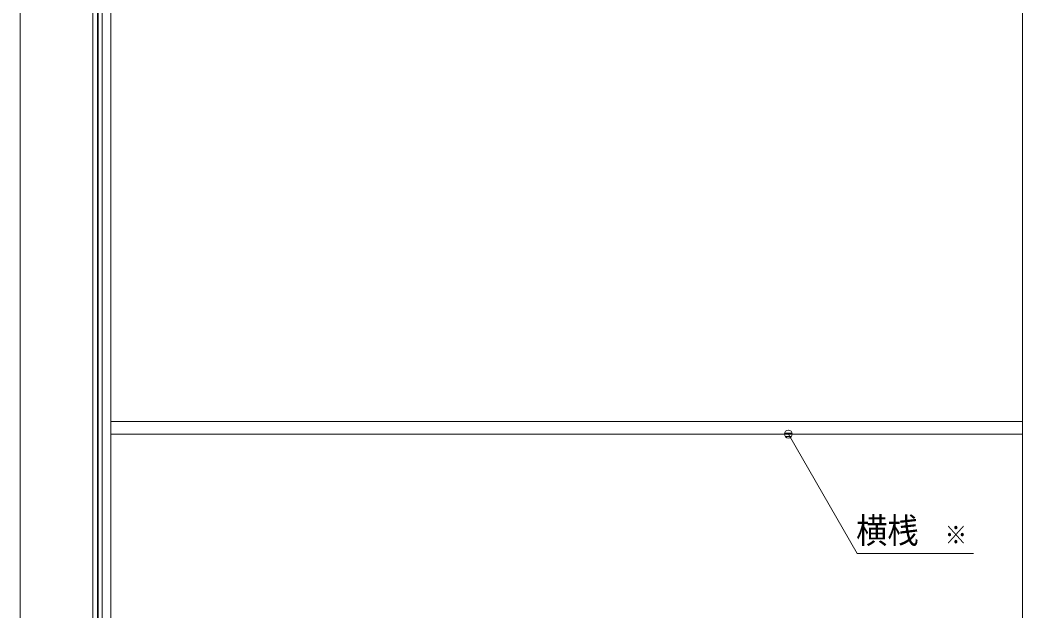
# Model space of a CAD drawing. Units: millimetres, scale not verified. Extents: x -6062 to 6062, y -3045 to 3045.
# Drawn here: x -5788 to -4496, y -653 to 105 of the extents above; entities that cross this region are included whole.
import ezdxf
from ezdxf.enums import TextEntityAlignment as Align

# ---------------------------------------------------------------- set-up
doc = ezdxf.new("R2010")
doc.units = ezdxf.units.MM
doc.header["$LTSCALE"] = 20
for name, color, linetype, lineweight in [('0-3_2寸法-3', 7, 'Continuous', 9), ('0-4_3一般', 7, 'Continuous', 9), ('0-5_1図面枠', 7, 'Continuous', 9)]:
    doc.layers.add(name, color=color, linetype=linetype, lineweight=lineweight)
doc.styles.add('ＭＳ ゴシック', font='')
doc.styles.get('ＭＳ ゴシック').set_extended_font_data('MS Gothic')

# ---------------------------------------------------------------- blocks, each defined once
blk = doc.blocks.new('グループ-14')
at = {"layer": '0-5_1図面枠'}
blk.add_lwpolyline([(-80000, 55400), (80000, 55400), (80000, -55400), (-80000, -55400)], close=True, dxfattribs=at)
blk = doc.blocks.new('図面枠')
at = {"layer": '0-5_1図面枠'}
blk.add_blockref('グループ-14', (0, 0), dxfattribs=at)
blk = doc.blocks.new('グループ-18')
at = {"layer": '0-4_3一般'}
for p, q in [((-78000, 7100), (-78000, -38740)), ((-77680, 7050), (-77680, -38740)), ((-54320, -38740), (-54320, 7050)), ((-54320, 7050), (-54320, -38740)), ((-77680, -8200), (-54320, -8200)), ((-77680, -8520), (-54320, -8520))]:
    blk.add_line(p, q, dxfattribs=at)
blk = doc.blocks.new('グループ-19')
at = {"layer": '0-4_3一般'}
blk.add_line((-78000, 8000), (-78000, -39000), dxfattribs=at)
blk = doc.blocks.new('グループ-20')
at = {"layer": '0-4_3一般'}
for name in ['グループ-19', 'グループ-18']:
    blk.add_blockref(name, (0, 0), dxfattribs=at)
blk = doc.blocks.new('グループ-21')
at = {"layer": '0-4_3一般'}
blk.add_line((-78020, -39000), (-78020, 8000), dxfattribs=at)
blk.add_lwpolyline([(-78140, 8000), (-77900, 8000), (-77900, -39000), (-78140, -39000)], close=True, dxfattribs=at)

msp = doc.modelspace()

# ---------------------------------------------------------------- linework, layer by layer
at = {"layer": '0-3_2寸法-3'}
for p, q in [((-4798.61, -425.01), (-4808.39, -425.01)), ((-4803.33, -421.01), (-4803.67, -421.01)), ((-4803.33, -421.01), (-4803.67, -421.01)), ((-4799.5, -429.01), (-4807.5, -429.01))]:
    msp.add_line(p, q, dxfattribs=at)
msp.add_lwpolyline([(-4566.16, -578.84), (-4715.26, -578.84), (-4803.5, -426)], dxfattribs=at)
msp.add_circle((-4803.5, -426), 5.01, dxfattribs=at)
msp.add_circle((-4803.5, -426), 5.01, dxfattribs=at)

# ---------------------------------------------------------------- block references
at = {"layer": '0-4_3一般', "xscale": 0.05, "yscale": 0.05}
for name in ['グループ-20', 'グループ-21']:
    msp.add_blockref(name, (-1787.5, 0), dxfattribs=at)
at = {"layer": '0-5_1図面枠', "xscale": 0.05, "yscale": 0.05}
msp.add_blockref('図面枠', (-1787.5, 0), dxfattribs=at)

# ---------------------------------------------------------------- texts
at = {"layer": '0-3_2寸法-3', "style": 'ＭＳ ゴシック', "width": 0.9}
for s, height, p in [('横桟', 32.55, (-4716.61, -575.66)), ('※', 23.31, (-4603.26, -573.88))]:
    msp.add_text(s, height=height, dxfattribs=at).set_placement(p, align=Align.BOTTOM_LEFT)

doc.saveas('drawing.dxf')
